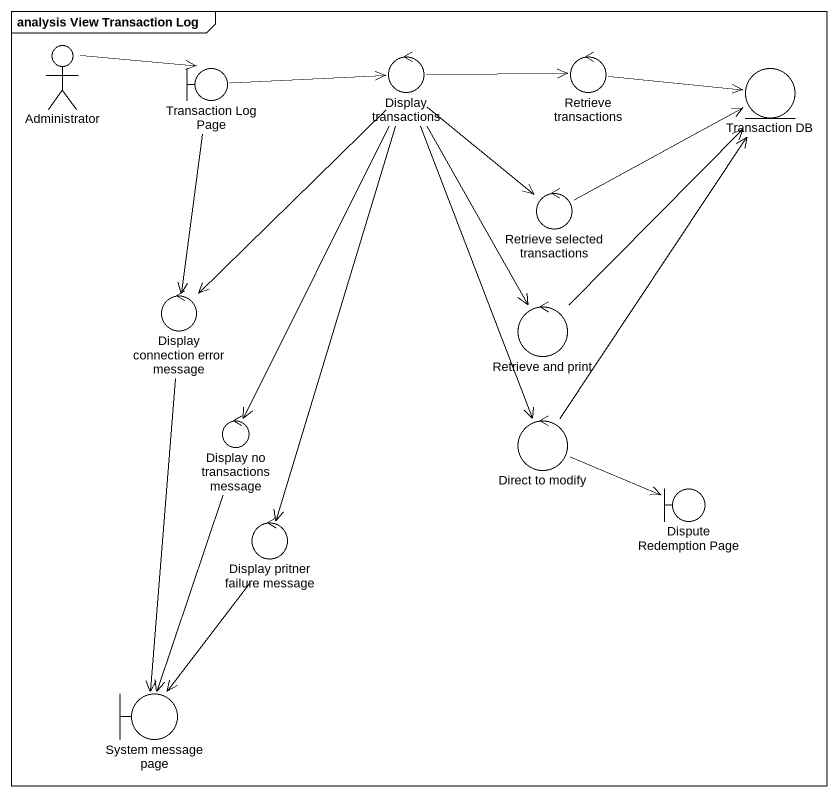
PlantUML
@startuml
mainframe analysis View Transaction Log
actor Administrator
boundary "Transaction Log Page" as Transaction_Log_Page
control "Display transactions" as Display_transactions
control "Retrieve transactions" as Retrieve_transactions
entity "Transaction DB" as Transaction_DB
control "Retrieve selected transactions" as Retrieve_selected
control "Display connection error message" as Display_connection_error
control "Retrieve and print" as Retrieve_and_print
control "Display no transactions message" as Display_no_transactions
control "Direct to modify" as Direct_to_modify
boundary "Dispute Redemption Page" as Dispute_Redemption_Page
control "Display pritner failure message" as Display_pritner_failure
boundary "System message page" as System_message_page
Administrator -right-> Transaction_Log_Page
Transaction_Log_Page -right-> Display_transactions
Transaction_Log_Page --> Display_connection_error
Display_transactions -right-> Retrieve_transactions
Display_transactions --> Retrieve_selected
Display_transactions --> Display_connection_error
Display_transactions --> Retrieve_and_print
Display_transactions --> Display_no_transactions
Display_transactions --> Direct_to_modify
Display_transactions --> Display_pritner_failure
Retrieve_transactions -right-> Transaction_DB
Retrieve_selected -right-> Transaction_DB
Display_connection_error --> System_message_page
Retrieve_and_print -up-> Transaction_DB
Display_no_transactions --> System_message_page
Direct_to_modify -up-> Transaction_DB
Direct_to_modify -right-> Dispute_Redemption_Page
Display_pritner_failure --> System_message_page
@enduml
